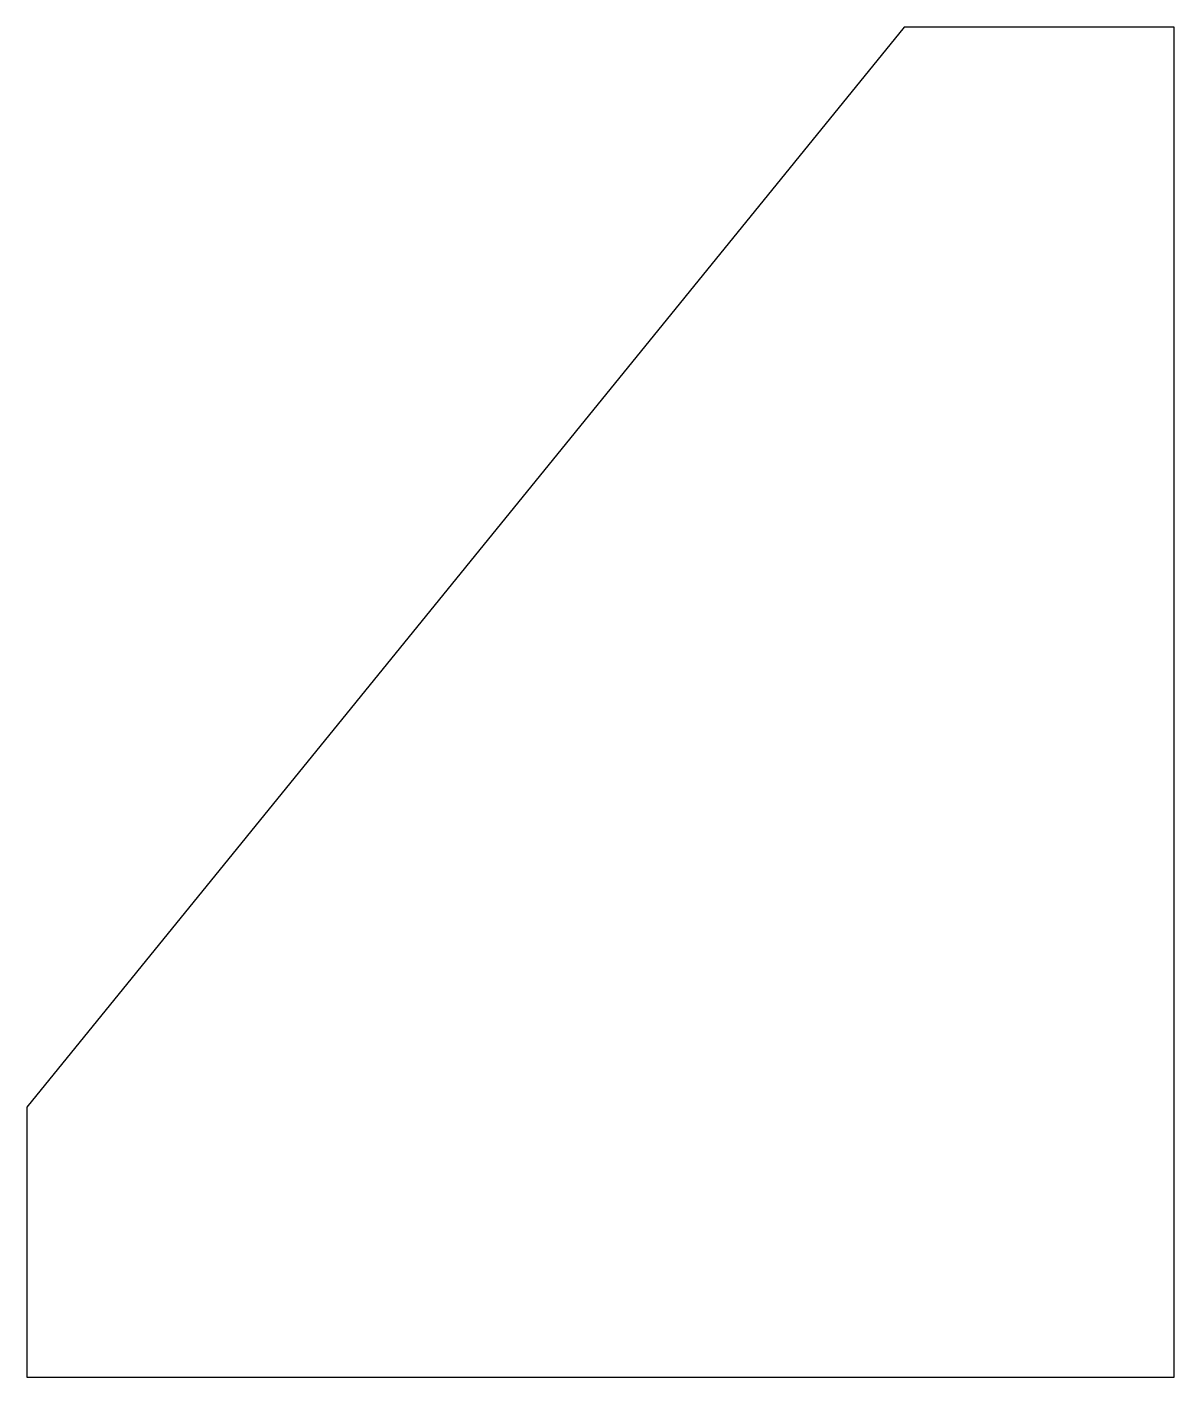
# Model space of a CAD drawing. Extents: x -85 to 0, y 0 to 100.
import ezdxf

# ---------------------------------------------------------------- set-up
doc = ezdxf.new("R2010")
doc.units = 0
doc.layers.get('0').update_dxf_attribs({"linetype": 'continuous'})

# ---------------------------------------------------------------- blocks, each defined once
blk = doc.blocks.new('POCKET001')
at = {"color": 0}
for p, q in [((-20, 100), (-85, 20)), ((0, 100), (-20, 100)), ((0, 0), (0, 100)), ((-85, 20), (-85, 0)), ((-85, 0), (0, 0))]:
    blk.add_line(p, q, dxfattribs=at)

msp = doc.modelspace()

# ---------------------------------------------------------------- block references
at = {"color": 0}
msp.add_blockref('POCKET001', (0, 0), dxfattribs=at)

doc.saveas('drawing.dxf')
